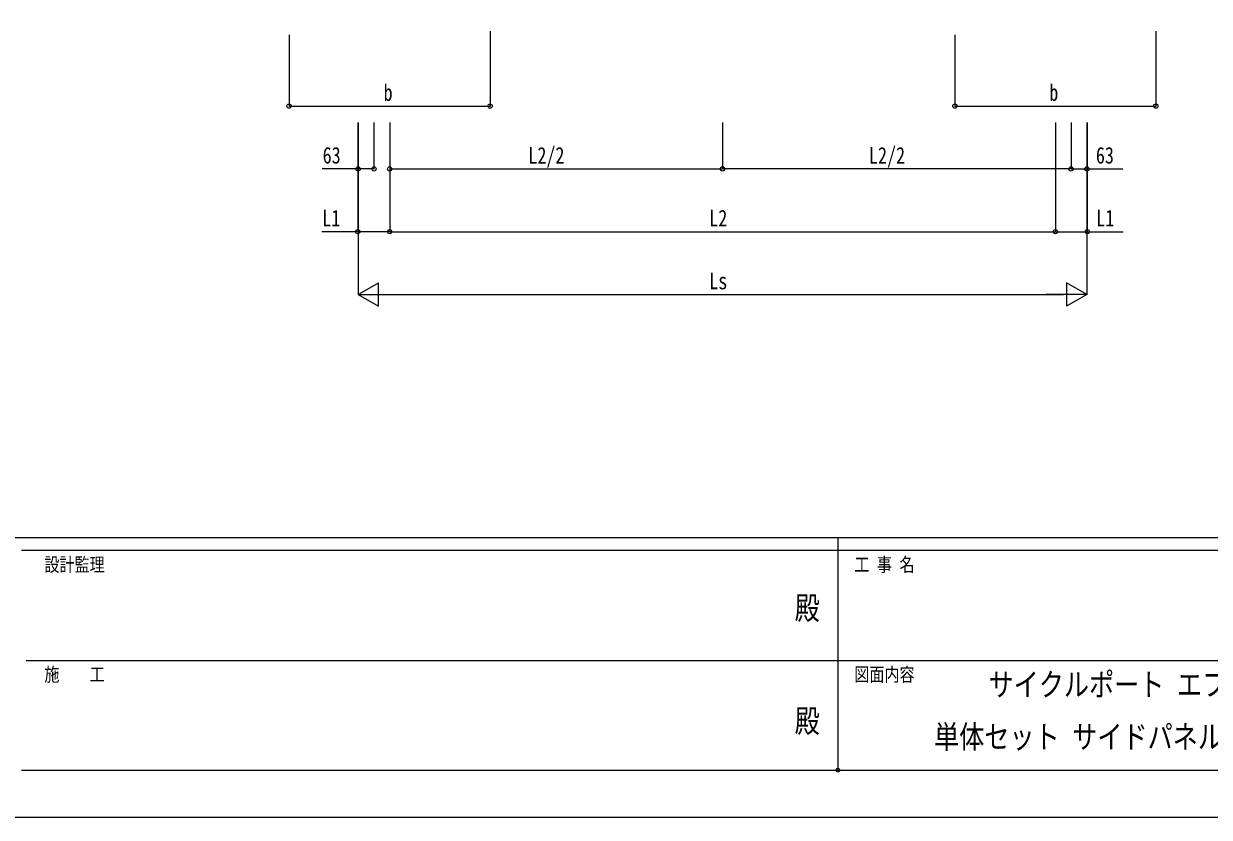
# Model space of a CAD drawing. Units: millimetres, scale not verified. Extents: x -10512 to 10512, y -7425 to 7425.
# Drawn here: x -3253 to 1466, y -7425 to -4264 of the extents above; entities that cross this region are included whole.
import ezdxf
from ezdxf.enums import TextEntityAlignment as Align

# ---------------------------------------------------------------- set-up
doc = ezdxf.new("R2010")
doc.units = ezdxf.units.MM
doc.header["$LTSCALE"] = 30
doc.header["$PDMODE"] = 32
doc.header["$PDSIZE"] = 15
for name, color, linetype in [('0-2_USER1', 3, 'Continuous'), ('0-6_YKK_D', 6, 'Continuous'), ('0-7_YKK_ZWAK', 7, 'Continuous')]:
    doc.layers.add(name, color=color, linetype=linetype)
doc.styles.add('ＭＳ ゴシック', font='')
doc.styles.get('ＭＳ ゴシック').set_extended_font_data('MS Gothic')

msp = doc.modelspace()

# ---------------------------------------------------------------- linework, layer by layer
at = {"layer": '0-6_YKK_D'}
for p, q in [((-1396.55, -4293.88), (-1396.55, -4593.59)), ((1253.45, -4293.88), (1253.45, -4593.59)), ((-2196.55, -4308.09), (-2196.55, -4593.59)), ((453.45, -4308.09), (453.45, -4593.59)), ((-2196.55, -4592.59), (-1396.55, -4592.59)), ((453.45, -4592.59), (1253.45, -4592.59)), ((-1923.35, -4658.51), (-1923.35, -5093.59)), ((-1921.85, -4657.51), (-1921.85, -5343.59)), ((-1858.85, -4657.51), (-1858.85, -4843.59)), ((-1796.35, -4657.51), (-1796.35, -5093.59)), ((-1796.35, -4657.51), (-1796.35, -5093.59)), ((-1796.35, -4658.51), (-1796.35, -4843.59)), ((-472.1, -4658.01), (-472.1, -4843.59)), ((-471.35, -4658.01), (-471.35, -4843.59)), ((853.65, -4657.51), (853.65, -5093.59)), ((853.65, -4657.51), (853.65, -5093.59)), ((916.15, -4657.51), (916.15, -4843.59)), ((916.15, -4659.01), (916.15, -4843.59)), ((979.15, -4657.51), (979.15, -5343.59)), ((979.15, -4657.51), (979.15, -4843.59)), ((980.65, -4657.51), (980.65, -5093.59)), ((-1921.85, -4796.92), (-1921.85, -4843.59)), ((-1796.35, -4842.59), (-471.35, -4842.59)), ((916.15, -4842.59), (-472.1, -4842.59)), ((-1796.35, -5092.59), (853.65, -5092.59)), ((-1921.85, -5342.59), (-1840.66, -5295.71)), ((-1840.66, -5389.46), (-1840.66, -5295.71)), ((979.15, -5342.59), (897.96, -5295.71)), ((897.96, -5295.71), (897.96, -5389.46)), ((-1921.85, -5342.59), (-1840.66, -5389.46)), ((-1921.85, -5342.59), (-1759.47, -5342.59)), ((-1828.1, -5342.59), (885.4, -5342.59)), ((979.15, -5342.59), (816.77, -5342.59)), ((979.15, -5342.59), (897.96, -5389.46))]:
    msp.add_line(p, q, dxfattribs=at)
for points in [[(-1858.85, -4842.59), (-1921.85, -4842.59), (-2064.78, -4842.59)], [(916.15, -4842.59), (979.15, -4842.59), (1122.08, -4842.59)], [(-1796.35, -5092.59), (-1923.35, -5092.59), (-2066.28, -5092.59)], [(853.65, -5092.59), (980.65, -5092.59), (1123.58, -5092.59)]]:
    msp.add_lwpolyline(points, dxfattribs=at)
for centre in [(-2196.55, -4592.59), (-1396.55, -4592.59), (453.45, -4592.59), (1253.45, -4592.59), (-1921.85, -4842.59), (-1858.85, -4842.59), (-1796.35, -4842.59), (-472.1, -4842.59), (-471.35, -4842.59), (916.15, -4842.59), (916.15, -4842.59), (979.15, -4842.59), (-1923.35, -5092.59), (-1796.35, -5092.59), (-1796.35, -5092.59), (853.65, -5092.59), (853.65, -5092.59), (980.65, -5092.59)]:
    msp.add_circle(centre, 8.5, dxfattribs=at)
at = {"layer": '0-7_YKK_ZWAK'}
for p, q in [((9737.55, -6312.5), (-9762.45, -6312.5)), ((-12.45, -6312.5), (-12.45, -7237.5)), ((-12.45, -6362.5), (-3262.45, -6362.5)), ((3237.55, -6362.5), (-12.45, -6362.5)), ((-3243.7, -6800), (-12.45, -6800)), ((-12.45, -6800), (3237.55, -6800)), ((-3262.45, -7237.5), (-12.45, -7237.5)), ((-12.45, -7237.5), (3237.55, -7237.5))]:
    msp.add_line(p, q, dxfattribs=at)
msp.add_lwpolyline([(-10512.5, -7425), (10512.5, -7425), (10512.5, 7425), (-10512.5, 7425)], close=True, dxfattribs=at)
msp.add_point((-12.45, -7237.5), dxfattribs=at)

# ---------------------------------------------------------------- texts
at = {"layer": '0-2_USER1', "style": 'ＭＳ ゴシック', "width": 0.8}
for s, p in [('サイクルポート エフォルテ 900タイプ', (587.45, -6969.36)), ('単体セット サイドパネル(腰パネル)\u3000納まり図', (370.79, -7177.69))]:
    msp.add_text(s, height=91.64, dxfattribs=at).set_placement(p, align=Align.BOTTOM_LEFT)
at = {"layer": '0-6_YKK_D', "style": 'ＭＳ ゴシック', "width": 0.8}
for s, p in [('b', (-1820.55, -4591.29)), ('b', (829.45, -4591.29)), ('63', (-2063.12, -4840.92)), ('L2/2', (-1244.25, -4841.29)), ('L2/2', (111.62, -4841.29)), ('63', (1014.82, -4840.92)), ('L1', (-2064.62, -5090.92)), ('L2', (-524.15, -5091.29)), ('L1', (1016.32, -5090.92)), ('Ls', (-524.15, -5341.59))]:
    msp.add_text(s, height=65.98, dxfattribs=at).set_placement(p, align=Align.BOTTOM_LEFT)
at = {"layer": '0-7_YKK_ZWAK', "style": 'ＭＳ ゴシック', "width": 0.8}
for s, height, p in [('設計監理', 54.99, (-3170.78, -6462.5)), ('工 事 名', 54.99, (53.17, -6462.5)), ('殿', 91.64, (-184.17, -6664.58)), ('施\u3000\u3000工', 54.99, (-3170.78, -6900)), ('図面内容', 54.99, (53.17, -6900)), ('殿', 91.64, (-184.17, -7114.58))]:
    msp.add_text(s, height=height, dxfattribs=at).set_placement(p, align=Align.BOTTOM_LEFT)

doc.saveas('drawing.dxf')
